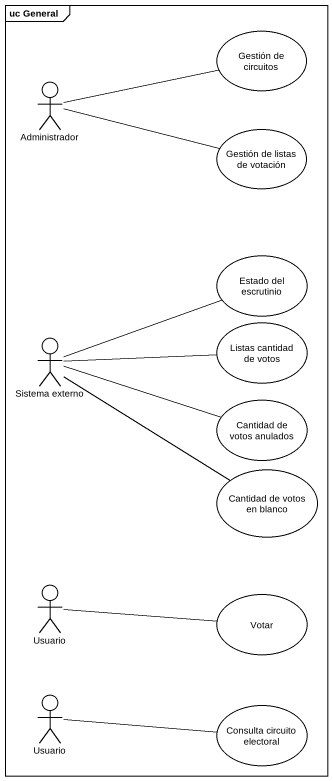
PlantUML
@startuml
mainframe uc General
usecase "Gestión de circuitos" as Gestión_de_circuitos
actor Administrador
usecase "Gestión de listas de votación" as Gestión_de_listas_de
usecase "Estado del escrutinio" as Estado_del_escrutinio
actor "Sistema externo" as Sistema_externo
usecase "Listas cantidad de votos" as Listas_cantidad_de_votos
usecase "Cantidad de votos anulados" as Cantidad_de_votos_anulados
usecase "Cantidad de votos en blanco" as Cantidad_de_votos_en_blanco
actor Usuario
usecase Votar
actor "Usuario" as Usuario_2
usecase "Consulta circuito electoral" as Consulta_circuito_electoral
Administrador -right- Gestión_de_circuitos
Administrador -right- Gestión_de_listas_de
Sistema_externo -right- Estado_del_escrutinio
Sistema_externo -right- Listas_cantidad_de_votos
Sistema_externo -right- Cantidad_de_votos_anulados
Sistema_externo -right- Cantidad_de_votos_en_blanco
Usuario -right- Votar
Usuario_2 -right- Consulta_circuito_electoral
@enduml
